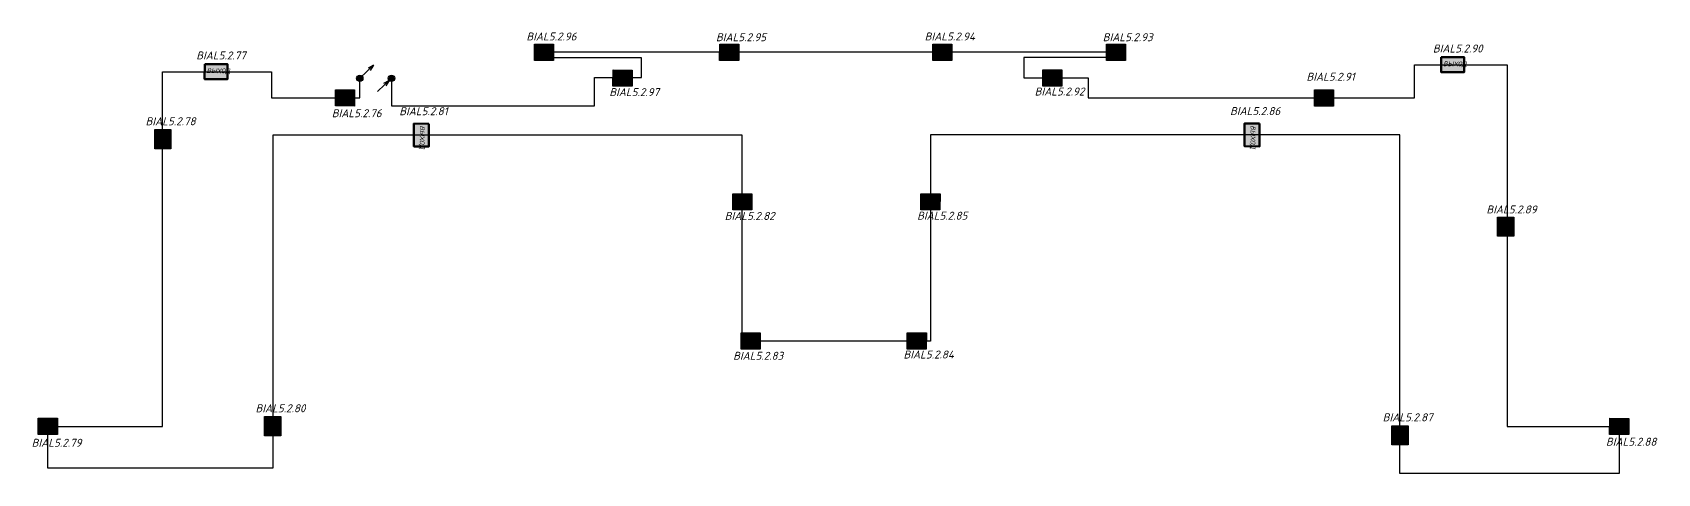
# Model space of a CAD drawing. Extents: x -36024 to 901374, y -269512 to -2349.
# Drawn here: x 709460 to 760215, y -267868 to -254080 of the extents above; entities that cross this region are included whole.
import ezdxf

# ---------------------------------------------------------------- set-up
doc = ezdxf.new("R2010")
doc.units = 0
doc.header["$LTSCALE"] = 100
doc.linetypes.add('ACAD_ISO02W100', pattern=[15, 12, -3])
for name, color, linetype, lineweight in [('00-Штамп', 7, 'Continuous', 0), ('cc_ПС', 6, 'пс  -V-V-V-V-V-V-V-', 30), ('Радио', 5, 'Continuous', 30)]:
    doc.layers.add(name, color=color, linetype=linetype, lineweight=lineweight)
doc.layers.add('_СОУЭ Оповещение_световое', color=1, linetype='Continuous')
doc.layers.add('ODG - Проводка', color=3, linetype='Continuous')
doc.styles.add('OlympDesign', font='isocpeui.ttf', dxfattribs={"height": 250})
doc.styles.get("Standard").update_dxf_attribs({"font": 'arial.ttf'})
doc.linetypes.add('пс  -V-V-V-V-V-V-V-', pattern='A,20,-0.2,["V",Standard,S=3,R=0,X=1,Y=-1.5],-5', length=25.2)

# ---------------------------------------------------------------- blocks, each defined once
blk = doc.blocks.new('*U120')
at = {"linetype": 'Continuous', "lineweight": 20, "true_color": 0xffffff}
h = blk.add_hatch(color=7, dxfattribs=at)
h.dxf.hatch_style = 1
h.paths.add_polyline_path([(200, -972), (200, 39), (-994, 39), (-994, -972)])
at = {"color": 1, "linetype": 'Continuous', "lineweight": 30}
blk.add_lwpolyline([(-992, 40), (202, 40), (202, -972), (-992, -972)], close=True, dxfattribs=at)
blk.add_lwpolyline([(124, -448, 0, 244, 0), (-364, -448, 0, 0, 0), (-890, -448, 0, 0, 0)], format="xyseb", dxfattribs=at)
at = {"style": 'OlympDesign'}
blk.add_attdef('НУМЕРАЦИЯ', (-1495, 611), '', height=500, dxfattribs=at)
at = {"color": 6, "lineweight": 20, "style": 'OlympDesign', "flags": 1}
for tag, p in [('ПОМЕЩЕНИЕ', (1645, -43)), ('ИД', (2550, -400))]:
    blk.add_attdef(tag, p, '', height=250, dxfattribs=at)
at = {"color": 2, "linetype": 'Continuous', "lineweight": 30, "style": 'OlympDesign', "width": 0.8, "flags": 1}
blk.add_attdef('ID', (2010, -411), '', height=250, dxfattribs=at)
blk = doc.blocks.new('*U121')
at = {"linetype": 'Continuous', "lineweight": 20, "true_color": 0xffffff}
h = blk.add_hatch(color=7, dxfattribs=at)
h.dxf.hatch_style = 1
h.paths.add_polyline_path([(-15, 709), (-15, -223), (1418, -210), (1418, 722)])
at = {"color": 1, "linetype": 'Continuous', "lineweight": 50}
blk.add_lwpolyline([(-15, 709), (1418, 722), (1418, -210), (-15, -223)], close=True, dxfattribs=at)
at = {"color": 1, "linetype": 'Continuous', "lineweight": 30, "insert": (100, 455), "char_height": 300, "attachment_point": 1, "style": 'OlympDesign'}
blk.add_mtext_dynamic_manual_height_columns('ВЫХОД', width=642.49, gutter_width=25, heights=[0], dxfattribs=at)
at = {"style": 'OlympDesign'}
blk.add_attdef('НУМЕРАЦИЯ', (-547, 1004), '', height=500, rotation=90, dxfattribs=at)
at = {"color": 6, "lineweight": 20, "style": 'OlympDesign', "flags": 1}
for tag, p in [('ПОМЕЩЕНИЕ', (1645, -43)), ('ИД', (2550, -400))]:
    blk.add_attdef(tag, p, '', height=250, dxfattribs=at)
blk = doc.blocks.new('*U122')
at = {"linetype": 'Continuous', "lineweight": 20, "true_color": 0xffffff}
h = blk.add_hatch(color=7, dxfattribs=at)
h.dxf.hatch_style = 1
h.paths.add_polyline_path([(200, -972), (200, 39), (-994, 39), (-994, -972)])
at = {"color": 1, "linetype": 'Continuous', "lineweight": 30}
blk.add_lwpolyline([(-992, 40), (202, 40), (202, -972), (-992, -972)], close=True, dxfattribs=at)
blk.add_lwpolyline([(124, -448, 0, 244, 0), (-364, -448, 0, 0, 0), (-890, -448, 0, 0, 0)], format="xyseb", dxfattribs=at)
at = {"style": 'OlympDesign'}
blk.add_attdef('НУМЕРАЦИЯ', (473, 611), '', height=500, dxfattribs=at)
at = {"color": 6, "lineweight": 20, "style": 'OlympDesign', "flags": 1}
for tag, p in [('ПОМЕЩЕНИЕ', (1645, -43)), ('ИД', (2550, -400))]:
    blk.add_attdef(tag, p, '', height=250, dxfattribs=at)
at = {"color": 2, "linetype": 'Continuous', "lineweight": 30, "style": 'OlympDesign', "width": 0.8, "flags": 1}
blk.add_attdef('ID', (2010, -411), '', height=250, dxfattribs=at)
blk = doc.blocks.new('*U123')
at = {"linetype": 'Continuous', "lineweight": 20, "true_color": 0xffffff}
h = blk.add_hatch(color=7, dxfattribs=at)
h.dxf.hatch_style = 1
h.paths.add_polyline_path([(196, -973), (201, 39), (-994, 43), (-998, -968)])
at = {"color": 1, "linetype": 'Continuous', "lineweight": 30}
blk.add_lwpolyline([(-994, 43), (201, 39), (196, -973), (-998, -968)], close=True, dxfattribs=at)
blk.add_lwpolyline([(-889, -440, 0, 244, 0), (-401, -442, 0, 0, 0), (125, -444, 0, 0, 0)], format="xyseb", dxfattribs=at)
at = {"color": 6, "lineweight": 20, "style": 'OlympDesign', "flags": 1}
for tag, p in [('ПОМЕЩЕНИЕ', (1643, -44)), ('ИД', (2549, -401))]:
    blk.add_attdef(tag, p, '', height=250, dxfattribs=at)
at = {"color": 2, "linetype": 'Continuous', "lineweight": 30, "style": 'OlympDesign', "width": 0.8, "flags": 1}
blk.add_attdef('ID', (2008, -419), '', height=250, rotation=359.76857, dxfattribs=at)
at = {"style": 'OlympDesign'}
blk.add_attdef('НУМЕРАЦИЯ', (-1228, -1671), '', height=500, dxfattribs=at)
blk = doc.blocks.new('*U124')
at = {"linetype": 'Continuous', "lineweight": 20, "true_color": 0xffffff}
h = blk.add_hatch(color=7, dxfattribs=at)
h.dxf.hatch_style = 1
h.paths.add_polyline_path([(-15, 709), (-15, -223), (1418, -210), (1418, 722)])
at = {"color": 1, "linetype": 'Continuous', "lineweight": 50}
blk.add_lwpolyline([(-15, 709), (1418, 722), (1418, -210), (-15, -223)], close=True, dxfattribs=at)
at = {"color": 1, "linetype": 'Continuous', "lineweight": 30, "insert": (100, 455), "char_height": 300, "attachment_point": 1, "style": 'OlympDesign'}
blk.add_mtext_dynamic_manual_height_columns('ВЫХОД', width=642.49, gutter_width=25, heights=[0], dxfattribs=at)
at = {"style": 'OlympDesign'}
blk.add_attdef('НУМЕРАЦИЯ', (-527, -1142), '', height=500, rotation=90, dxfattribs=at)
at = {"color": 6, "lineweight": 20, "style": 'OlympDesign', "flags": 1}
for tag, p in [('ПОМЕЩЕНИЕ', (1645, -43)), ('ИД', (2550, -400))]:
    blk.add_attdef(tag, p, '', height=250, dxfattribs=at)
blk = doc.blocks.new('*U125')
at = {"linetype": 'Continuous', "lineweight": 20, "true_color": 0xffffff}
h = blk.add_hatch(color=7, dxfattribs=at)
h.dxf.hatch_style = 1
h.paths.add_polyline_path([(200, -972), (200, 39), (-994, 39), (-994, -972)])
at = {"color": 1, "linetype": 'Continuous', "lineweight": 30}
blk.add_lwpolyline([(-992, 40), (202, 40), (202, -972), (-992, -972)], close=True, dxfattribs=at)
blk.add_lwpolyline([(124, -448, 0, 244, 0), (-364, -448, 0, 0, 0), (-890, -448, 0, 0, 0)], format="xyseb", dxfattribs=at)
at = {"color": 6, "lineweight": 20, "style": 'OlympDesign', "flags": 1}
for tag, p in [('ПОМЕЩЕНИЕ', (1645, -43)), ('ИД', (2550, -400))]:
    blk.add_attdef(tag, p, '', height=250, dxfattribs=at)
at = {"color": 2, "linetype": 'Continuous', "lineweight": 30, "style": 'OlympDesign', "width": 0.8, "flags": 1}
blk.add_attdef('ID', (2010, -411), '', height=250, dxfattribs=at)
at = {"style": 'OlympDesign'}
blk.add_attdef('НУМЕРАЦИЯ', (-1408, -1738), '', height=500, dxfattribs=at)
blk = doc.blocks.new('*U126')
at = {"linetype": 'Continuous', "lineweight": 20, "true_color": 0xffffff}
h = blk.add_hatch(color=7, dxfattribs=at)
h.dxf.hatch_style = 1
h.paths.add_polyline_path([(196, -973), (201, 39), (-994, 43), (-998, -968)])
at = {"color": 1, "linetype": 'Continuous', "lineweight": 30}
blk.add_lwpolyline([(-994, 43), (201, 39), (196, -973), (-998, -968)], close=True, dxfattribs=at)
blk.add_lwpolyline([(-889, -440, 0, 244, 0), (-401, -442, 0, 0, 0), (125, -444, 0, 0, 0)], format="xyseb", dxfattribs=at)
at = {"style": 'OlympDesign'}
blk.add_attdef('НУМЕРАЦИЯ', (-1228, 227), '', height=500, dxfattribs=at)
at = {"color": 6, "lineweight": 20, "style": 'OlympDesign', "flags": 1}
for tag, p in [('ПОМЕЩЕНИЕ', (1643, -44)), ('ИД', (2549, -401))]:
    blk.add_attdef(tag, p, '', height=250, dxfattribs=at)
at = {"color": 2, "linetype": 'Continuous', "lineweight": 30, "style": 'OlympDesign', "width": 0.8, "flags": 1}
blk.add_attdef('ID', (2008, -419), '', height=250, rotation=359.76857, dxfattribs=at)
blk = doc.blocks.new('*U127')
at = {"linetype": 'Continuous', "lineweight": 20, "true_color": 0xffffff}
h = blk.add_hatch(color=7, dxfattribs=at)
h.dxf.hatch_style = 1
h.paths.add_polyline_path([(200, -972), (200, 39), (-994, 39), (-994, -972)])
at = {"color": 1, "linetype": 'Continuous', "lineweight": 30}
blk.add_lwpolyline([(-992, 40), (202, 40), (202, -972), (-992, -972)], close=True, dxfattribs=at)
blk.add_lwpolyline([(124, -448, 0, 244, 0), (-364, -448, 0, 0, 0), (-890, -448, 0, 0, 0)], format="xyseb", dxfattribs=at)
at = {"style": 'OlympDesign'}
blk.add_attdef('НУМЕРАЦИЯ', (-1495, 272), '', height=500, dxfattribs=at)
at = {"color": 6, "lineweight": 20, "style": 'OlympDesign', "flags": 1}
for tag, p in [('ПОМЕЩЕНИЕ', (1645, -43)), ('ИД', (2550, -400))]:
    blk.add_attdef(tag, p, '', height=250, dxfattribs=at)
at = {"color": 2, "linetype": 'Continuous', "lineweight": 30, "style": 'OlympDesign', "width": 0.8, "flags": 1}
blk.add_attdef('ID', (2010, -411), '', height=250, dxfattribs=at)
blk = doc.blocks.new('*U128')
at = {"linetype": 'Continuous', "lineweight": 20, "true_color": 0xffffff}
h = blk.add_hatch(color=7, dxfattribs=at)
h.dxf.hatch_style = 1
h.paths.add_polyline_path([(196, -973), (201, 39), (-994, 43), (-998, -968)])
at = {"color": 1, "linetype": 'Continuous', "lineweight": 30}
blk.add_lwpolyline([(-994, 43), (201, 39), (196, -973), (-998, -968)], close=True, dxfattribs=at)
blk.add_lwpolyline([(-889, -440, 0, 244, 0), (-401, -442, 0, 0, 0), (125, -444, 0, 0, 0)], format="xyseb", dxfattribs=at)
at = {"color": 6, "lineweight": 20, "style": 'OlympDesign', "flags": 1}
for tag, p in [('ПОМЕЩЕНИЕ', (1643, -44)), ('ИД', (2549, -401))]:
    blk.add_attdef(tag, p, '', height=250, dxfattribs=at)
at = {"color": 2, "linetype": 'Continuous', "lineweight": 30, "style": 'OlympDesign', "width": 0.8, "flags": 1}
blk.add_attdef('ID', (2008, -419), '', height=250, rotation=359.76857, dxfattribs=at)
at = {"style": 'OlympDesign'}
blk.add_attdef('НУМЕРАЦИЯ', (-1228, -1595), '', height=500, dxfattribs=at)
blk = doc.blocks.new('*U129')
at = {"linetype": 'Continuous', "lineweight": 20, "true_color": 0xffffff}
h = blk.add_hatch(color=7, dxfattribs=at)
h.dxf.hatch_style = 1
h.paths.add_polyline_path([(200, -972), (200, 39), (-994, 39), (-994, -972)])
at = {"color": 1, "linetype": 'Continuous', "lineweight": 30}
blk.add_lwpolyline([(-992, 40), (202, 40), (202, -972), (-992, -972)], close=True, dxfattribs=at)
blk.add_lwpolyline([(124, -448, 0, 244, 0), (-364, -448, 0, 0, 0), (-890, -448, 0, 0, 0)], format="xyseb", dxfattribs=at)
at = {"color": 6, "lineweight": 20, "style": 'OlympDesign', "flags": 1}
for tag, p in [('ПОМЕЩЕНИЕ', (1645, -43)), ('ИД', (2550, -400))]:
    blk.add_attdef(tag, p, '', height=250, dxfattribs=at)
at = {"color": 2, "linetype": 'Continuous', "lineweight": 30, "style": 'OlympDesign', "width": 0.8, "flags": 1}
blk.add_attdef('ID', (2010, -411), '', height=250, dxfattribs=at)
at = {"style": 'OlympDesign'}
blk.add_attdef('НУМЕРАЦИЯ', (-1495, -1557), '', height=500, dxfattribs=at)
blk = doc.blocks.new('*U90')
at = {"layer": 'ODG - Проводка'}
h = blk.add_hatch(color=0, dxfattribs=at)
edge = h.paths.add_edge_path()
edge.add_arc((0, 0), 50, 0, 360)
at = {"layer": 'ODG - Проводка', "color": 0}
for points in [[(0, 0), (212, 212)], [(35, 35), (85, 122)], [(35, 35), (122, 85)]]:
    blk.add_lwpolyline(points, dxfattribs=at)
blk.add_circle((0, 0), 50, dxfattribs=at)
blk = doc.blocks.new('*U153')
at = {"linetype": 'Continuous', "lineweight": 20, "true_color": 0xffffff}
h = blk.add_hatch(color=7, dxfattribs=at)
h.dxf.hatch_style = 1
h.paths.add_polyline_path([(200, -972), (200, 39), (-994, 39), (-994, -972)])
at = {"color": 1, "linetype": 'Continuous', "lineweight": 30}
blk.add_lwpolyline([(-992, 40), (202, 40), (202, -972), (-992, -972)], close=True, dxfattribs=at)
blk.add_lwpolyline([(124, -448, 0, 244, 0), (-364, -448, 0, 0, 0), (-890, -448, 0, 0, 0)], format="xyseb", dxfattribs=at)
at = {"color": 6, "lineweight": 20, "style": 'OlympDesign', "flags": 1}
for tag, p in [('ПОМЕЩЕНИЕ', (1645, -43)), ('ИД', (2550, -400))]:
    blk.add_attdef(tag, p, '', height=250, dxfattribs=at)
at = {"color": 2, "linetype": 'Continuous', "lineweight": 30, "style": 'OlympDesign', "width": 0.8, "flags": 1}
blk.add_attdef('ID', (2010, -411), '', height=250, dxfattribs=at)
at = {"style": 'OlympDesign'}
blk.add_attdef('НУМЕРАЦИЯ', (-1495, -1640), '', height=500, dxfattribs=at)
blk = doc.blocks.new('*U152')
at = {"linetype": 'Continuous', "lineweight": 20, "true_color": 0xffffff}
h = blk.add_hatch(color=7, dxfattribs=at)
h.dxf.hatch_style = 1
h.paths.add_polyline_path([(196, -973), (201, 39), (-994, 43), (-998, -968)])
at = {"color": 1, "linetype": 'Continuous', "lineweight": 30}
blk.add_lwpolyline([(-994, 43), (201, 39), (196, -973), (-998, -968)], close=True, dxfattribs=at)
blk.add_lwpolyline([(-889, -440, 0, 244, 0), (-401, -442, 0, 0, 0), (125, -444, 0, 0, 0)], format="xyseb", dxfattribs=at)
at = {"color": 6, "lineweight": 20, "style": 'OlympDesign', "flags": 1}
for tag, p in [('ПОМЕЩЕНИЕ', (1643, -44)), ('ИД', (2549, -401))]:
    blk.add_attdef(tag, p, '', height=250, dxfattribs=at)
at = {"color": 2, "linetype": 'Continuous', "lineweight": 30, "style": 'OlympDesign', "width": 0.8, "flags": 1}
blk.add_attdef('ID', (2008, -419), '', height=250, rotation=359.76857, dxfattribs=at)
at = {"style": 'OlympDesign'}
blk.add_attdef('НУМЕРАЦИЯ', (-1228, -1559), '', height=500, dxfattribs=at)
blk = doc.blocks.new('*U155')
at = {"linetype": 'Continuous', "lineweight": 20, "true_color": 0xffffff}
h = blk.add_hatch(color=7, dxfattribs=at)
h.dxf.hatch_style = 1
h.paths.add_polyline_path([(196, -973), (201, 39), (-994, 43), (-998, -968)])
at = {"color": 1, "linetype": 'Continuous', "lineweight": 30}
blk.add_lwpolyline([(-994, 43), (201, 39), (196, -973), (-998, -968)], close=True, dxfattribs=at)
blk.add_lwpolyline([(-889, -440, 0, 244, 0), (-401, -442, 0, 0, 0), (125, -444, 0, 0, 0)], format="xyseb", dxfattribs=at)
at = {"color": 6, "lineweight": 20, "style": 'OlympDesign', "flags": 1}
for tag, p in [('ПОМЕЩЕНИЕ', (1643, -44)), ('ИД', (2549, -401))]:
    blk.add_attdef(tag, p, '', height=250, dxfattribs=at)
at = {"color": 2, "linetype": 'Continuous', "lineweight": 30, "style": 'OlympDesign', "width": 0.8, "flags": 1}
blk.add_attdef('ID', (2008, -419), '', height=250, rotation=359.76857, dxfattribs=at)
at = {"style": 'OlympDesign'}
blk.add_attdef('НУМЕРАЦИЯ', (-1228, -1580), '', height=500, dxfattribs=at)
blk = doc.blocks.new('*U154')
at = {"linetype": 'Continuous', "lineweight": 20, "true_color": 0xffffff}
h = blk.add_hatch(color=7, dxfattribs=at)
h.dxf.hatch_style = 1
h.paths.add_polyline_path([(200, -972), (200, 39), (-994, 39), (-994, -972)])
at = {"color": 1, "linetype": 'Continuous', "lineweight": 30}
blk.add_lwpolyline([(-992, 40), (202, 40), (202, -972), (-992, -972)], close=True, dxfattribs=at)
blk.add_lwpolyline([(124, -448, 0, 244, 0), (-364, -448, 0, 0, 0), (-890, -448, 0, 0, 0)], format="xyseb", dxfattribs=at)
at = {"color": 6, "lineweight": 20, "style": 'OlympDesign', "flags": 1}
for tag, p in [('ПОМЕЩЕНИЕ', (1645, -43)), ('ИД', (2550, -400))]:
    blk.add_attdef(tag, p, '', height=250, dxfattribs=at)
at = {"color": 2, "linetype": 'Continuous', "lineweight": 30, "style": 'OlympDesign', "width": 0.8, "flags": 1}
blk.add_attdef('ID', (2010, -411), '', height=250, dxfattribs=at)
at = {"style": 'OlympDesign'}
blk.add_attdef('НУМЕРАЦИЯ', (-1495, -1597), '', height=500, dxfattribs=at)
blk = doc.blocks.new('*U88')
at = {"layer": 'ODG - Проводка'}
h = blk.add_hatch(color=0, dxfattribs=at)
edge = h.paths.add_edge_path()
edge.add_arc((0, 0), 50, 0, 360)
at = {"layer": 'ODG - Проводка', "color": 0}
for points in [[(-212, -212), (0, 0)], [(-212, -212), (-162, -126)], [(-212, -212), (-126, -162)]]:
    blk.add_lwpolyline(points, dxfattribs=at)
blk.add_circle((0, 0), 50, dxfattribs=at)

msp = doc.modelspace()

# ---------------------------------------------------------------- linework, layer by layer
at = {"layer": 'cc_ПС', "color": 1, "linetype": 'ACAD_ISO02W100', "lineweight": 30, "ltscale": 30}
msp.add_lwpolyline([(720673, -255512.4), (720673, -256372.2), (727016.2, -256372.2), (727016.2, -255491.8), (728478.1, -255491.8), (728478.1, -254876.7), (725436.2, -254876.7), (725436.2, -254690), (743303.6, -254690), (743303.6, -254861), (740426.9, -254861), (740426.9, -255496.7), (742432.1, -255496.7), (742432.1, -256127), (752630.5, -256127), (752630.5, -255089.4), (755520.2, -255089.4), (755520.2, -266394.5), (759019.8, -266394.5), (759019.8, -267868.3), (752169.8, -267868.3), (752169.8, -257281.1), (737508, -257281.1), (737508, -263727), (731630.6, -263727), (731630.6, -257289.7), (716964, -257289.7), (716964, -267703.6), (709939.4, -267703.6), (709939.4, -266395.8), (713520.7, -266395.8), (713520.7, -255306.1), (716927.8, -255306.1), (716927.8, -256128.2), (719681.7, -256128.2), (719681.7, -255512.4)], dxfattribs=at)

# ---------------------------------------------------------------- block references
at = {"layer": '_СОУЭ Оповещение_световое', "color": 4}
ref = msp.add_blockref('*U127', (725633.5, -254467.1), dxfattribs=dict(at, xscale=0.5, yscale=0.5, zscale=0.5))
ref.add_attrib('НУМЕРАЦИЯ', 'BIAL5.2.96', (724886, -254331.2), dxfattribs={"layer": '00-Штамп', "color": 7, "height": 250, "style": 'OlympDesign'})
ref = msp.add_blockref('*U126', (731420.7, -254467.6), dxfattribs=dict(at, xscale=0.5, yscale=0.5, zscale=0.5))
ref.add_attrib('НУМЕРАЦИЯ', 'BIAL5.2.95', (730806.5, -254354.2), dxfattribs={"layer": '00-Штамп', "color": 7, "height": 250, "style": 'OlympDesign'})
ref = msp.add_blockref('*U127', (738072.8, -254467.1), dxfattribs=dict(at, xscale=0.5, yscale=0.5, zscale=0.5))
ref.add_attrib('НУМЕРАЦИЯ', 'BIAL5.2.94', (737325.2, -254331.2), dxfattribs={"layer": '00-Штамп', "color": 7, "height": 250, "style": 'OlympDesign'})
ref = msp.add_blockref('*U126', (743501.8, -254467.6), dxfattribs=dict(at, xscale=0.5, yscale=0.5, zscale=0.5))
ref.add_attrib('НУМЕРАЦИЯ', 'BIAL5.2.93', (742887.6, -254354.2), dxfattribs={"layer": '00-Штамп', "color": 7, "height": 250, "style": 'OlympDesign'})
ref = msp.add_blockref('*U121', (714842.8, -255427.6), dxfattribs=dict(at, xscale=0.4999999999999998, yscale=0.4999999999999998, zscale=0.4999999999999998, rotation=359.4723474880294))
ref.add_attrib('НУМЕРАЦИЯ', 'BIAL5.2.77', (714574.1, -254923.2), dxfattribs={"layer": '00-Штамп', "color": 7, "height": 250, "style": 'OlympDesign'})
ref = msp.add_blockref('*U121', (753467.8, -255210.9), dxfattribs=dict(at, xscale=0.4999999999999999, yscale=0.4999999999999999, zscale=0.4999999999999999, rotation=359.4723474880294))
ref.add_attrib('НУМЕРАЦИЯ', 'BIAL5.2.90', (753199.1, -254706.5), dxfattribs={"layer": '00-Штамп', "color": 7, "height": 250, "style": 'OlympDesign'})
ref = msp.add_blockref('*U128', (728089.5, -255273.4), dxfattribs=dict(at, xscale=0.5, yscale=0.5, zscale=0.5))
ref.add_attrib('НУМЕРАЦИЯ', 'BIAL5.2.97', (727475.3, -256070.6), dxfattribs={"layer": '00-Штамп', "color": 7, "height": 250, "style": 'OlympDesign'})
ref = msp.add_blockref('*U129', (741508.1, -255272.8), dxfattribs=dict(at, xscale=0.5, yscale=0.5, zscale=0.5))
ref.add_attrib('НУМЕРАЦИЯ', 'BIAL5.2.92', (740760.5, -256051.2), dxfattribs={"layer": '00-Штамп', "color": 7, "height": 250, "style": 'OlympDesign'})
ref = msp.add_blockref('*U120', (749999.3, -255894), dxfattribs=dict(at, xscale=0.5, yscale=0.5, zscale=0.5))
ref.add_attrib('НУМЕРАЦИЯ', 'BIAL5.2.91', (749251.7, -255588.7), dxfattribs={"layer": '00-Штамп', "color": 7, "height": 250, "style": 'OlympDesign'})
ref = msp.add_blockref('*U123', (719421.7, -255894.6), dxfattribs=dict(at, xscale=0.5, yscale=0.5, zscale=0.5))
ref.add_attrib('НУМЕРАЦИЯ', 'BIAL5.2.76', (718807.6, -256730.1), dxfattribs={"layer": '00-Штамп', "color": 7, "height": 250, "style": 'OlympDesign'})
ref = msp.add_blockref('*U122', (713296.8, -257217.9), dxfattribs=dict(at, xscale=0.5, yscale=0.5, zscale=0.5, rotation=90))
ref.add_attrib('НУМЕРАЦИЯ', 'BIAL5.2.78', (712991.5, -256981.5), dxfattribs={"layer": '00-Штамп', "color": 7, "height": 250, "style": 'OlympDesign'})
ref = msp.add_blockref('*U124', (721483.5, -256935.6), dxfattribs=dict(at, xscale=0.4999999999999996, yscale=0.4999999999999996, zscale=0.4999999999999996, rotation=269.4723474880294))
ref.add_attrib('НУМЕРАЦИЯ', 'BIAL5.2.81', (720915.1, -256666.9), dxfattribs={"layer": '00-Штамп', "color": 7, "height": 250, "style": 'OlympDesign'})
ref = msp.add_blockref('*U124', (747432.2, -256931.3), dxfattribs=dict(at, xscale=0.4999999999999997, yscale=0.4999999999999997, zscale=0.4999999999999997, rotation=269.4723474880294))
ref.add_attrib('НУМЕРАЦИЯ', 'BIAL5.2.86', (746863.8, -256662.6), dxfattribs={"layer": '00-Штамп', "color": 7, "height": 250, "style": 'OlympDesign'})
ref = msp.add_blockref('*U154', (731827.9, -259142.8), dxfattribs=dict(at, xscale=0.5, yscale=0.5, zscale=0.5))
ref.add_attrib('НУМЕРАЦИЯ', 'BIAL5.2.82', (731080.4, -259941.5), dxfattribs={"layer": '00-Штамп', "color": 7, "height": 250, "style": 'OlympDesign'})
ref = msp.add_blockref('*U155', (737704.5, -259143.3), dxfattribs=dict(at, xscale=0.5, yscale=0.5, zscale=0.5))
ref.add_attrib('НУМЕРАЦИЯ', 'BIAL5.2.85', (737090.4, -259933.3), dxfattribs={"layer": '00-Штамп', "color": 7, "height": 250, "style": 'OlympDesign'})
ref = msp.add_blockref('*U123', (755706.4, -260352.4), dxfattribs=dict(at, xscale=0.5, yscale=0.5, zscale=0.5, rotation=270))
ref.add_attrib('НУМЕРАЦИЯ', 'BIAL5.2.89', (754870.8, -259738.3), dxfattribs={"layer": '00-Штамп', "color": 7, "height": 250, "style": 'OlympDesign'})
ref = msp.add_blockref('*U153', (732091, -263492.8), dxfattribs=dict(at, xscale=0.5, yscale=0.5, zscale=0.5))
ref.add_attrib('НУМЕРАЦИЯ', 'BIAL5.2.83', (731343.5, -264313), dxfattribs={"layer": '00-Штамп', "color": 7, "height": 250, "style": 'OlympDesign'})
ref = msp.add_blockref('*U152', (737277.7, -263493.4), dxfattribs=dict(at, xscale=0.5, yscale=0.5, zscale=0.5))
ref.add_attrib('НУМЕРАЦИЯ', 'BIAL5.2.84', (736663.5, -264272.9), dxfattribs={"layer": '00-Штамп', "color": 7, "height": 250, "style": 'OlympDesign'})
ref = msp.add_blockref('*U122', (716731.1, -266190), dxfattribs=dict(at, xscale=0.5, yscale=0.5, zscale=0.5, rotation=90))
ref.add_attrib('НУМЕРАЦИЯ', 'BIAL5.2.80', (716425.8, -265953.6), dxfattribs={"layer": '00-Штамп', "color": 7, "height": 250, "style": 'OlympDesign'})
ref = msp.add_blockref('*U125', (710136.8, -266162.8), dxfattribs=dict(at, xscale=0.5, yscale=0.5, zscale=0.5))
ref.add_attrib('НУМЕРАЦИЯ', 'BIAL5.2.79', (709432.9, -267031.9), dxfattribs={"layer": '00-Штамп', "color": 7, "height": 250, "style": 'OlympDesign'})
ref = msp.add_blockref('*U122', (751936.8, -266473.2), dxfattribs=dict(at, xscale=0.5, yscale=0.5, zscale=0.5, rotation=90))
ref.add_attrib('НУМЕРАЦИЯ', 'BIAL5.2.87', (751631.5, -266236.8), dxfattribs={"layer": '00-Штамп', "color": 7, "height": 250, "style": 'OlympDesign'})
ref = msp.add_blockref('*U123', (759220.1, -266163.4), dxfattribs=dict(at, xscale=0.5, yscale=0.5, zscale=0.5))
ref.add_attrib('НУМЕРАЦИЯ', 'BIAL5.2.88', (758606, -266998.9), dxfattribs={"layer": '00-Штамп', "color": 7, "height": 250, "style": 'OlympDesign'})
at = {"layer": 'Радио', "xscale": 2, "yscale": 2, "zscale": 2, "rotation": 178.7329526101915}
for name, p in [('*U88', (719681.7, -255512.4)), ('*U90', (720673, -255512.4))]:
    msp.add_blockref(name, p, dxfattribs=at)

doc.saveas('drawing.dxf')
